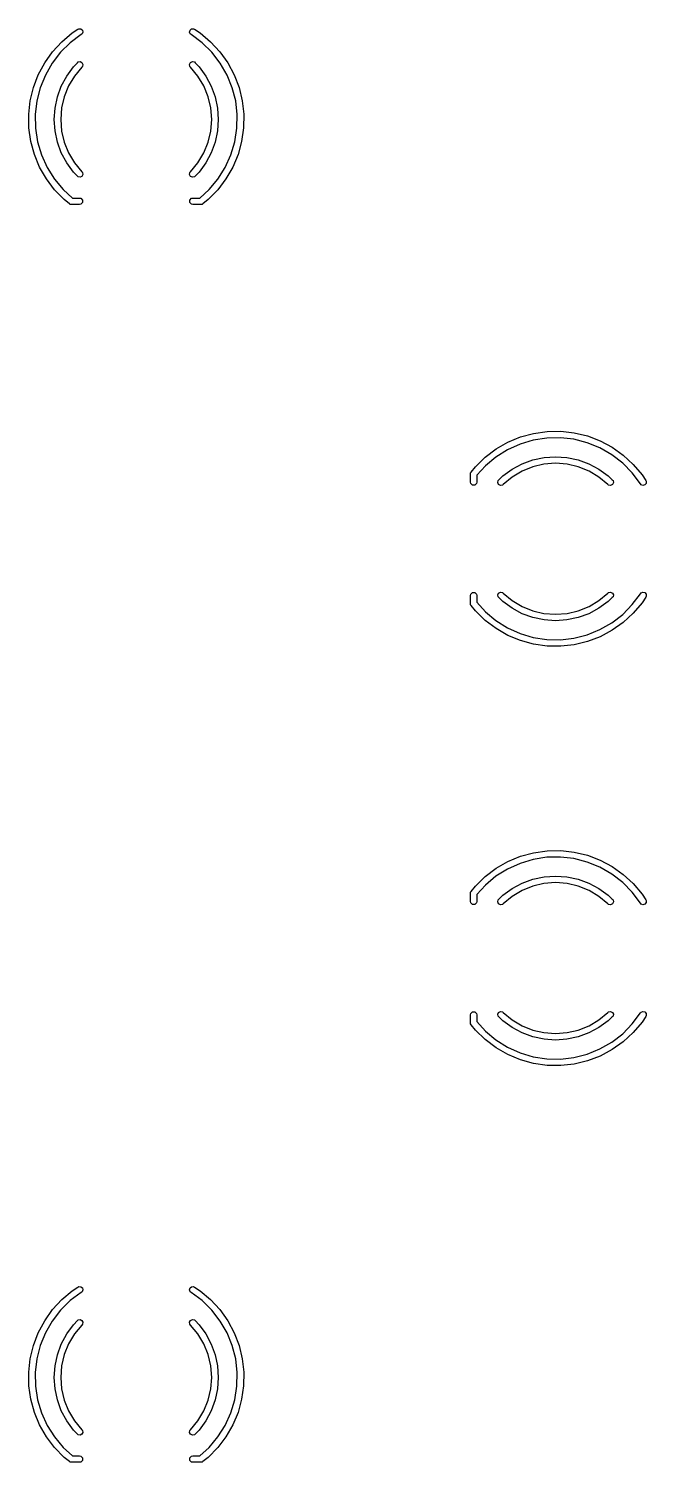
# Model space of a CAD drawing. Extents: x 49 to 204, y -101 to -39.
# Drawn here: x 168.95 to 180.73, y -66.62 to -39.27 of the extents above; entities that cross this region are included whole.
import ezdxf

# ---------------------------------------------------------------- set-up
doc = ezdxf.new("R2010")
doc.units = 0
doc.layers.add('BLACK', color=7, linetype='CONTINUOUS')

msp = doc.modelspace()

# ---------------------------------------------------------------- linework, layer by layer
at = {"layer": 'BLACK', "linetype": 'CONTINUOUS'}
for p, q in [((169.579776, -39.516178), (169.778404, -39.348809)), ((169.952579, -39.379069), (169.743089, -39.535516)), ((169.778404, -39.348809), (169.887454, -39.278279)), ((169.887427, -39.278238), (169.903802, -39.267657)), ((169.887454, -39.278279), (169.887427, -39.278238)), ((169.903802, -39.267657), (169.942734, -39.269787)), ((169.942734, -39.269787), (169.972979, -39.294395)), ((169.968927, -39.368448), (169.952553, -39.379028)), ((169.952553, -39.379028), (169.952579, -39.379069)), ((169.982984, -39.33208), (169.968927, -39.368448)), ((169.972979, -39.294395), (169.982984, -39.33208)), ((172.016996, -39.33208), (172.027001, -39.294395)), ((172.031053, -39.368449), (172.016996, -39.33208)), ((172.027001, -39.294395), (172.057245, -39.269788)), ((172.047428, -39.379028), (172.031053, -39.368449)), ((172.047428, -39.379029), (172.047428, -39.379028)), ((172.256925, -39.535478), (172.047428, -39.379029)), ((172.057245, -39.269788), (172.096178, -39.267657)), ((172.096178, -39.267657), (172.112552, -39.278238)), ((172.112552, -39.278238), (172.221606, -39.348769)), ((172.221606, -39.348769), (172.42024, -39.516141)), ((169.403859, -39.707276), (169.579776, -39.516178)), ((169.743089, -39.535516), (169.556667, -39.718842)), ((172.443353, -39.718808), (172.256925, -39.535478)), ((172.42024, -39.516141), (172.596163, -39.707243)), ((169.130999, -40.148105), (169.253465, -39.919047)), ((169.253465, -39.919047), (169.403859, -39.707276)), ((169.396735, -39.925684), (169.266227, -40.152243)), ((169.556667, -39.718842), (169.396735, -39.925684)), ((169.801205, -39.995936), (169.876821, -39.917499)), ((169.87679, -39.91747), (169.89032, -39.903434)), ((169.876821, -39.917499), (169.87679, -39.91747)), ((169.89032, -39.903434), (169.928711, -39.896627)), ((169.928711, -39.896627), (169.963772, -39.913686)), ((169.963772, -39.913686), (169.982109, -39.948095)), ((172.017871, -39.948096), (172.036208, -39.913686)), ((172.036208, -39.913686), (172.071268, -39.896627)), ((172.071268, -39.896627), (172.10966, -39.903433)), ((172.10966, -39.903433), (172.123189, -39.91747)), ((172.123189, -39.91747), (172.198807, -39.995908)), ((172.603292, -39.925654), (172.443353, -39.718808)), ((172.596163, -39.707243), (172.746562, -39.919019)), ((172.733804, -40.15222), (172.603292, -39.925654)), ((172.746562, -39.919019), (172.869032, -40.148083)), ((169.03842, -40.390787), (169.130999, -40.148105)), ((169.266227, -40.152243), (169.167539, -40.394364)), ((169.57108, -40.364771), (169.673263, -40.172318)), ((169.673263, -40.172318), (169.801205, -39.995936)), ((169.822701, -40.170928), (169.70983, -40.360553)), ((169.96322, -40.000777), (169.822701, -40.170928)), ((169.976719, -39.986712), (169.96319, -40.000748)), ((169.96319, -40.000748), (169.96322, -40.000777)), ((169.982109, -39.948095), (169.976719, -39.986712)), ((172.023261, -39.986712), (172.017871, -39.948096)), ((172.036791, -40.000748), (172.023261, -39.986712)), ((172.03679, -40.000749), (172.036791, -40.000748)), ((172.177315, -40.170904), (172.03679, -40.000749)), ((172.290191, -40.360533), (172.177315, -40.170904)), ((172.198807, -39.995908), (172.326754, -40.172294)), ((172.326754, -40.172294), (172.428941, -40.364753)), ((172.832496, -40.394347), (172.733804, -40.15222)), ((172.869032, -40.148083), (172.961615, -40.390771)), ((168.977207, -40.643212), (169.03842, -40.390787)), ((169.167539, -40.394364), (169.102482, -40.647601)), ((169.49664, -40.56956), (169.57108, -40.364771)), ((169.70983, -40.360553), (169.627259, -40.565196)), ((172.372765, -40.565183), (172.290191, -40.360533)), ((172.428941, -40.364753), (172.503384, -40.569548)), ((172.897555, -40.647592), (172.832496, -40.394347)), ((172.961615, -40.390771), (173.02283, -40.643203)), ((168.94834, -40.901344), (168.977207, -40.643212)), ((169.102482, -40.647601), (169.07225, -40.907308)), ((169.451389, -40.782709), (169.49664, -40.56956)), ((169.627259, -40.565196), (169.576926, -40.780054)), ((172.4231, -40.780047), (172.372765, -40.565183)), ((172.503384, -40.569548), (172.548637, -40.782702)), ((172.927788, -40.907306), (172.897555, -40.647592)), ((173.02283, -40.643203), (173.051698, -40.901342)), ((168.952281, -41.161055), (168.94834, -40.901344)), ((169.07225, -40.907308), (169.077398, -41.168718)), ((169.436205, -41.000077), (169.451389, -40.782709)), ((169.451383, -41.217447), (169.436205, -41.000077)), ((169.576926, -40.780054), (169.560014, -41.000079)), ((169.560014, -41.000079), (169.57692, -41.220105)), ((172.440013, -41.000079), (172.4231, -40.780047)), ((172.423107, -41.220112), (172.440013, -41.000079)), ((172.548637, -40.782702), (172.563822, -41.000077)), ((172.563822, -41.000077), (172.548644, -41.217453)), ((172.92264, -41.168723), (172.927788, -40.907306)), ((173.051698, -40.901342), (173.047757, -41.16106)), ((168.988966, -41.418192), (168.952281, -41.161055)), ((169.077398, -41.168718), (169.117832, -41.427034)), ((169.496628, -41.430596), (169.451383, -41.217447)), ((169.57692, -41.220105), (169.627246, -41.434964)), ((172.372778, -41.434977), (172.423107, -41.220112)), ((172.548644, -41.217453), (172.503397, -41.430609)), ((172.882205, -41.427046), (172.92264, -41.168723)), ((173.047757, -41.16106), (173.011071, -41.418204)), ((169.057808, -41.668644), (168.988966, -41.418192)), ((169.117832, -41.427034), (169.192808, -41.677513)), ((169.571062, -41.635387), (169.496628, -41.430596)), ((169.627246, -41.434964), (169.709812, -41.63961)), ((172.290209, -41.639629), (172.372778, -41.434977)), ((172.503397, -41.430609), (172.42896, -41.635406)), ((172.807225, -41.677533), (172.882205, -41.427046)), ((173.011071, -41.418204), (172.942226, -41.668662)), ((169.157708, -41.908406), (169.057808, -41.668644)), ((169.192808, -41.677513), (169.300953, -41.915561)), ((169.673239, -41.827844), (169.571062, -41.635387)), ((169.801176, -42.00423), (169.673239, -41.827844)), ((169.709812, -41.63961), (169.822677, -41.829238)), ((169.822677, -41.829238), (169.963191, -41.999393)), ((172.036819, -41.999421), (172.177339, -41.829262)), ((172.177339, -41.829262), (172.290209, -41.639629)), ((172.326778, -41.827867), (172.198836, -42.004257)), ((172.42896, -41.635406), (172.326778, -41.827867)), ((172.699077, -41.915586), (172.807225, -41.677533)), ((172.942226, -41.668662), (172.842323, -41.90843)), ((169.287067, -42.133643), (169.157708, -41.908406)), ((169.300953, -41.915561), (169.440279, -42.136807)), ((169.876789, -42.082668), (169.801176, -42.00423)), ((169.876789, -42.082669), (169.876789, -42.082668)), ((169.890318, -42.096706), (169.876789, -42.082669)), ((169.92871, -42.103514), (169.890318, -42.096706)), ((169.963771, -42.086455), (169.92871, -42.103514)), ((169.963191, -41.999393), (169.97672, -42.01343)), ((169.982109, -42.052046), (169.963771, -42.086455)), ((169.97672, -42.01343), (169.982109, -42.052046)), ((172.017871, -42.052046), (172.02326, -42.01343)), ((172.036209, -42.086455), (172.017871, -42.052046)), ((172.02326, -42.01343), (172.03679, -41.999393)), ((172.07127, -42.103513), (172.036209, -42.086455)), ((172.03679, -41.999393), (172.036819, -41.999421)), ((172.109662, -42.096706), (172.07127, -42.103513)), ((172.12319, -42.082669), (172.109662, -42.096706)), ((172.12322, -42.082698), (172.12319, -42.082669)), ((172.198836, -42.004257), (172.12322, -42.082698)), ((172.559745, -42.136838), (172.699077, -41.915586)), ((172.842323, -41.90843), (172.712959, -42.133672)), ((169.443816, -42.340754), (169.287067, -42.133643)), ((169.440279, -42.136807), (169.608231, -42.33719)), ((169.62545, -42.526427), (169.443816, -42.340754)), ((169.608231, -42.33719), (169.787461, -42.50007)), ((172.212595, -42.50007), (172.391787, -42.337226)), ((172.556204, -42.340788), (172.374564, -42.526465)), ((172.391787, -42.337226), (172.559745, -42.136838)), ((172.712959, -42.133672), (172.556204, -42.340788)), ((169.727222, -42.607104), (169.62545, -42.526427)), ((169.727222, -42.607105), (169.727222, -42.607104)), ((169.742504, -42.619209), (169.727222, -42.607105)), ((169.781461, -42.620828), (169.742504, -42.619209)), ((169.782601, -42.62007), (169.781461, -42.620828)), ((169.91999, -42.62007), (169.782601, -42.62007)), ((169.787461, -42.50007), (169.91999, -42.50007)), ((169.91999, -42.50007), (169.942951, -42.504637)), ((169.942951, -42.615503), (169.91999, -42.62007)), ((169.942951, -42.504637), (169.975423, -42.537109)), ((169.975423, -42.583031), (169.942951, -42.615503)), ((169.975423, -42.537109), (169.975423, -42.583031)), ((172.024557, -42.537109), (172.057029, -42.504637)), ((172.024557, -42.583031), (172.024557, -42.537109)), ((172.057029, -42.615503), (172.024557, -42.583031)), ((172.057029, -42.504637), (172.07999, -42.50007)), ((172.07999, -42.62007), (172.057029, -42.615503)), ((172.07999, -42.50007), (172.212595, -42.50007)), ((172.217379, -42.62007), (172.07999, -42.62007)), ((172.218519, -42.620828), (172.217379, -42.62007)), ((172.257475, -42.619209), (172.218519, -42.620828)), ((172.272758, -42.607105), (172.257475, -42.619209)), ((172.272789, -42.607144), (172.272758, -42.607105)), ((172.374564, -42.526465), (172.272789, -42.607144)), ((178.331424, -47.057873), (178.581878, -46.989027)), ((178.581878, -46.989027), (178.839019, -46.952339)), ((178.839019, -46.952339), (179.098734, -46.948395)), ((179.098734, -46.948395), (179.356869, -46.977259)), ((179.356869, -46.977259), (179.609299, -47.038469)), ((179.609299, -47.038469), (179.851985, -47.131046)), ((177.659308, -47.443891), (177.866421, -47.287138)), ((178.084505, -47.301021), (177.863257, -47.440351)), ((177.866421, -47.287138), (178.09166, -47.157776)), ((178.322555, -47.192873), (178.084505, -47.301021)), ((178.09166, -47.157776), (178.331424, -47.057873)), ((178.573038, -47.117893), (178.322555, -47.192873)), ((178.831357, -47.077456), (178.573038, -47.117893)), ((179.092771, -47.072305), (178.831357, -47.077456)), ((179.352482, -47.102534), (179.092771, -47.072305)), ((179.605724, -47.167588), (179.352482, -47.102534)), ((179.84785, -47.266274), (179.605724, -47.167588)), ((180.074415, -47.396781), (179.84785, -47.266274)), ((179.851985, -47.131046), (180.081048, -47.25351)), ((180.081048, -47.25351), (180.292825, -47.403903)), ((177.473634, -47.625529), (177.659308, -47.443891)), ((177.863257, -47.440351), (177.662871, -47.608307)), ((178.172215, -47.673313), (178.364673, -47.571131)), ((178.364673, -47.571131), (178.569466, -47.496692)), ((178.779961, -47.57698), (178.5651, -47.627311)), ((178.569466, -47.496692), (178.782618, -47.451443)), ((178.99999, -47.560071), (178.779961, -47.57698)), ((178.782618, -47.451443), (178.99999, -47.436262)), ((178.99999, -47.436262), (179.217362, -47.451443)), ((179.220019, -47.57698), (178.99999, -47.560071)), ((179.217362, -47.451443), (179.430514, -47.496692)), ((179.43488, -47.627311), (179.220019, -47.57698)), ((179.430514, -47.496692), (179.635307, -47.571131)), ((179.635307, -47.571131), (179.827765, -47.673313)), ((180.281262, -47.556712), (180.074415, -47.396781)), ((180.464594, -47.743134), (180.281262, -47.556712)), ((180.292825, -47.403903), (180.483928, -47.579819)), ((180.483928, -47.579819), (180.651304, -47.778447)), ((177.379232, -47.781541), (177.380851, -47.742584)), ((177.37999, -47.782681), (177.379232, -47.781541)), ((177.37999, -47.92007), (177.37999, -47.782681)), ((177.380851, -47.742584), (177.392955, -47.727302)), ((177.392955, -47.727302), (177.473634, -47.625529)), ((177.662871, -47.608307), (177.49999, -47.787539)), ((177.49999, -47.787539), (177.49999, -47.92007)), ((177.917391, -47.876871), (177.99583, -47.801255)), ((177.99583, -47.801255), (178.172215, -47.673313)), ((178.170823, -47.822751), (178.000668, -47.963271)), ((178.360452, -47.709881), (178.170823, -47.822751)), ((178.5651, -47.627311), (178.360452, -47.709881)), ((179.639528, -47.709881), (179.43488, -47.627311)), ((179.829157, -47.822751), (179.639528, -47.709881)), ((179.827765, -47.673313), (180.00415, -47.801255)), ((179.999312, -47.963271), (179.829157, -47.822751)), ((180.00415, -47.801255), (180.082589, -47.876871)), ((180.621047, -47.952624), (180.464594, -47.743134)), ((180.651304, -47.778447), (180.721836, -47.887497)), ((177.384557, -47.943031), (177.37999, -47.92007)), ((177.417029, -47.975503), (177.384557, -47.943031)), ((177.462951, -47.975503), (177.417029, -47.975503)), ((177.495423, -47.943031), (177.462951, -47.975503)), ((177.49999, -47.92007), (177.495423, -47.943031)), ((177.896547, -47.928791), (177.903354, -47.890399)), ((177.913606, -47.963851), (177.896547, -47.928791)), ((177.903354, -47.890399), (177.917391, -47.87687)), ((177.948015, -47.982189), (177.913606, -47.963851)), ((177.917391, -47.87687), (177.917391, -47.876871)), ((177.986631, -47.976799), (177.948015, -47.982189)), ((178.000667, -47.96327), (177.986631, -47.976799)), ((178.000668, -47.963271), (178.000667, -47.96327)), ((179.999313, -47.96327), (179.999312, -47.963271)), ((180.013349, -47.976799), (179.999313, -47.96327)), ((180.051965, -47.982189), (180.013349, -47.976799)), ((180.086374, -47.963851), (180.051965, -47.982189)), ((180.082589, -47.876871), (180.082589, -47.87687)), ((180.082589, -47.87687), (180.096626, -47.890399)), ((180.103433, -47.928791), (180.086374, -47.963851)), ((180.096626, -47.890399), (180.103433, -47.928791)), ((180.621032, -47.952634), (180.621047, -47.952624)), ((180.631613, -47.969008), (180.621032, -47.952634)), ((180.667982, -47.983064), (180.631613, -47.969008)), ((180.705667, -47.973058), (180.667982, -47.983064)), ((180.730273, -47.942813), (180.705667, -47.973058)), ((180.721836, -47.887497), (180.721822, -47.887506)), ((180.721822, -47.887506), (180.732402, -47.903881)), ((180.732402, -47.903881), (180.730273, -47.942813)), ((177.384557, -50.057109), (177.417029, -50.024637)), ((177.417029, -50.024637), (177.462951, -50.024637)), ((177.462951, -50.024637), (177.495423, -50.057109)), ((177.896547, -50.071349), (177.913606, -50.036289)), ((177.913606, -50.036289), (177.948015, -50.017951)), ((177.948015, -50.017951), (177.986631, -50.023341)), ((177.986631, -50.023341), (178.000667, -50.03687)), ((178.000667, -50.03687), (178.000668, -50.036869)), ((178.000668, -50.036869), (178.170823, -50.177389)), ((179.829157, -50.177389), (179.999312, -50.036869)), ((179.999312, -50.036869), (179.999313, -50.03687)), ((179.999313, -50.03687), (180.013349, -50.023341)), ((180.013349, -50.023341), (180.051965, -50.017951)), ((180.051965, -50.017951), (180.086374, -50.036289)), ((180.086374, -50.036289), (180.103433, -50.071349)), ((180.464583, -50.257001), (180.621031, -50.047507)), ((180.621031, -50.047507), (180.621032, -50.047508)), ((180.621032, -50.047508), (180.631612, -50.031133)), ((180.631612, -50.031133), (180.66798, -50.017076)), ((180.66798, -50.017076), (180.705665, -50.027081)), ((180.705665, -50.027081), (180.730272, -50.057326)), ((177.379232, -50.218597), (177.37999, -50.217457)), ((177.38085, -50.257554), (177.379232, -50.218597)), ((177.37999, -50.08007), (177.384557, -50.057109)), ((177.37999, -50.217457), (177.37999, -50.08007)), ((177.392954, -50.272837), (177.38085, -50.257554)), ((177.392965, -50.272828), (177.392954, -50.272837)), ((177.473641, -50.374604), (177.392965, -50.272828)), ((177.495423, -50.057109), (177.49999, -50.08007)), ((177.49999, -50.08007), (177.49999, -50.21258)), ((177.49999, -50.21258), (177.662878, -50.391829)), ((177.903354, -50.109741), (177.896547, -50.071349)), ((177.917391, -50.12327), (177.903354, -50.109741)), ((177.99583, -50.198885), (177.917391, -50.123269)), ((177.917391, -50.123269), (177.917391, -50.12327)), ((178.172215, -50.326827), (177.99583, -50.198885)), ((178.170823, -50.177389), (178.360452, -50.290259)), ((178.364673, -50.429009), (178.172215, -50.326827)), ((178.360452, -50.290259), (178.5651, -50.372829)), ((179.43488, -50.372829), (179.639528, -50.290259)), ((179.827765, -50.326827), (179.635307, -50.429009)), ((179.639528, -50.290259), (179.829157, -50.177389)), ((180.00415, -50.198885), (179.827765, -50.326827)), ((180.082589, -50.123269), (180.00415, -50.198885)), ((180.096626, -50.109741), (180.082589, -50.12327)), ((180.082589, -50.12327), (180.082589, -50.123269)), ((180.103433, -50.071349), (180.096626, -50.109741)), ((180.281255, -50.443426), (180.464583, -50.257001)), ((180.651292, -50.221684), (180.483921, -50.420315)), ((180.721822, -50.112632), (180.651292, -50.221684)), ((180.732403, -50.096258), (180.721822, -50.112632)), ((180.730272, -50.057326), (180.732403, -50.096258)), ((177.659312, -50.556245), (177.473641, -50.374604)), ((177.866423, -50.713002), (177.659312, -50.556245)), ((177.662878, -50.391829), (177.863261, -50.559789)), ((177.863261, -50.559789), (178.084507, -50.699122)), ((178.569466, -50.503448), (178.364673, -50.429009)), ((178.5651, -50.372829), (178.779961, -50.42316)), ((178.782618, -50.548697), (178.569466, -50.503448)), ((178.779961, -50.42316), (178.99999, -50.440069)), ((178.99999, -50.563878), (178.782618, -50.548697)), ((178.99999, -50.440069), (179.220019, -50.42316)), ((179.217362, -50.548697), (178.99999, -50.563878)), ((179.430514, -50.503448), (179.217362, -50.548697)), ((179.220019, -50.42316), (179.43488, -50.372829)), ((179.635307, -50.429009), (179.430514, -50.503448)), ((179.847847, -50.73387), (180.07441, -50.603361)), ((180.07441, -50.603361), (180.281255, -50.443426)), ((180.29282, -50.596235), (180.081046, -50.746631)), ((180.483921, -50.420315), (180.29282, -50.596235)), ((178.09166, -50.842368), (177.866423, -50.713002)), ((178.084507, -50.699122), (178.322556, -50.807273)), ((178.331423, -50.942273), (178.09166, -50.842368)), ((178.322556, -50.807273), (178.573038, -50.882255)), ((179.352481, -50.897614), (179.605723, -50.832558)), ((179.605723, -50.832558), (179.847847, -50.73387)), ((179.851984, -50.869098), (179.609298, -50.961678)), ((180.081046, -50.746631), (179.851984, -50.869098)), ((178.581877, -51.011121), (178.331423, -50.942273)), ((178.573038, -50.882255), (178.831356, -50.922693)), ((178.839018, -51.04781), (178.581877, -51.011121)), ((178.831356, -50.922693), (179.09277, -50.927844)), ((179.098733, -51.051754), (178.839018, -51.04781)), ((179.09277, -50.927844), (179.352481, -50.897614)), ((179.356869, -51.022889), (179.098733, -51.051754)), ((179.609298, -50.961678), (179.356869, -51.022889)), ((178.581878, -54.989027), (178.839019, -54.952339)), ((178.839019, -54.952339), (179.098734, -54.948395)), ((179.098734, -54.948395), (179.356869, -54.977259)), ((179.356869, -54.977259), (179.609299, -55.038469)), ((177.866421, -55.287138), (178.09166, -55.157776)), ((178.322555, -55.192873), (178.084505, -55.301021)), ((178.09166, -55.157776), (178.331424, -55.057873)), ((178.573038, -55.117893), (178.322555, -55.192873)), ((178.331424, -55.057873), (178.581878, -54.989027)), ((178.831357, -55.077456), (178.573038, -55.117893)), ((179.092771, -55.072305), (178.831357, -55.077456)), ((179.352482, -55.102534), (179.092771, -55.072305)), ((179.605724, -55.167588), (179.352482, -55.102534)), ((179.84785, -55.266274), (179.605724, -55.167588)), ((179.609299, -55.038469), (179.851985, -55.131046)), ((179.851985, -55.131046), (180.081048, -55.25351)), ((177.473634, -55.625529), (177.659308, -55.443891)), ((177.659308, -55.443891), (177.866421, -55.287138)), ((177.863257, -55.440351), (177.662871, -55.608307)), ((178.084505, -55.301021), (177.863257, -55.440351)), ((178.364673, -55.571131), (178.569466, -55.496692)), ((178.569466, -55.496692), (178.782618, -55.451443)), ((178.782618, -55.451443), (178.99999, -55.436262)), ((178.99999, -55.436262), (179.217362, -55.451443)), ((179.217362, -55.451443), (179.430514, -55.496692)), ((179.430514, -55.496692), (179.635307, -55.571131)), ((180.074415, -55.396781), (179.84785, -55.266274)), ((180.281262, -55.556712), (180.074415, -55.396781)), ((180.081048, -55.25351), (180.292825, -55.403903)), ((180.292825, -55.403903), (180.483928, -55.579819)), ((177.379232, -55.781541), (177.380851, -55.742584)), ((177.37999, -55.782681), (177.379232, -55.781541)), ((177.37999, -55.92007), (177.37999, -55.782681)), ((177.380851, -55.742584), (177.392955, -55.727302)), ((177.392955, -55.727302), (177.473634, -55.625529)), ((177.662871, -55.608307), (177.49999, -55.787539)), ((177.49999, -55.787539), (177.49999, -55.92007)), ((177.99583, -55.801255), (178.172215, -55.673313)), ((178.360452, -55.709881), (178.170823, -55.822751)), ((178.172215, -55.673313), (178.364673, -55.571131)), ((178.5651, -55.627311), (178.360452, -55.709881)), ((178.779961, -55.57698), (178.5651, -55.627311)), ((178.99999, -55.560071), (178.779961, -55.57698)), ((179.220019, -55.57698), (178.99999, -55.560071)), ((179.43488, -55.627311), (179.220019, -55.57698)), ((179.639528, -55.709881), (179.43488, -55.627311)), ((179.635307, -55.571131), (179.827765, -55.673313)), ((179.829157, -55.822751), (179.639528, -55.709881)), ((179.827765, -55.673313), (180.00415, -55.801255)), ((180.464594, -55.743134), (180.281262, -55.556712)), ((180.621047, -55.952624), (180.464594, -55.743134)), ((180.483928, -55.579819), (180.651304, -55.778447)), ((180.651304, -55.778447), (180.721836, -55.887497)), ((177.384557, -55.943031), (177.37999, -55.92007)), ((177.417029, -55.975503), (177.384557, -55.943031)), ((177.462951, -55.975503), (177.417029, -55.975503)), ((177.495423, -55.943031), (177.462951, -55.975503)), ((177.49999, -55.92007), (177.495423, -55.943031)), ((177.896547, -55.928791), (177.903354, -55.890399)), ((177.913606, -55.963851), (177.896547, -55.928791)), ((177.903354, -55.890399), (177.917391, -55.87687)), ((177.948015, -55.982189), (177.913606, -55.963851)), ((177.917391, -55.876871), (177.99583, -55.801255)), ((177.917391, -55.87687), (177.917391, -55.876871)), ((177.986631, -55.976799), (177.948015, -55.982189)), ((178.000667, -55.96327), (177.986631, -55.976799)), ((178.000668, -55.963271), (178.000667, -55.96327)), ((178.170823, -55.822751), (178.000668, -55.963271)), ((179.999312, -55.963271), (179.829157, -55.822751)), ((179.999313, -55.96327), (179.999312, -55.963271)), ((180.013349, -55.976799), (179.999313, -55.96327)), ((180.00415, -55.801255), (180.082589, -55.876871)), ((180.051965, -55.982189), (180.013349, -55.976799)), ((180.086374, -55.963851), (180.051965, -55.982189)), ((180.082589, -55.876871), (180.082589, -55.87687)), ((180.082589, -55.87687), (180.096626, -55.890399)), ((180.103433, -55.928791), (180.086374, -55.963851)), ((180.096626, -55.890399), (180.103433, -55.928791)), ((180.621032, -55.952634), (180.621047, -55.952624)), ((180.631613, -55.969008), (180.621032, -55.952634)), ((180.667982, -55.983064), (180.631613, -55.969008)), ((180.705667, -55.973058), (180.667982, -55.983064)), ((180.730273, -55.942813), (180.705667, -55.973058)), ((180.721836, -55.887497), (180.721822, -55.887506)), ((180.721822, -55.887506), (180.732402, -55.903881)), ((180.732402, -55.903881), (180.730273, -55.942813)), ((177.379232, -58.218597), (177.37999, -58.217457)), ((177.38085, -58.257554), (177.379232, -58.218597)), ((177.37999, -58.08007), (177.384557, -58.057109)), ((177.37999, -58.217457), (177.37999, -58.08007)), ((177.392954, -58.272837), (177.38085, -58.257554)), ((177.384557, -58.057109), (177.417029, -58.024637)), ((177.417029, -58.024637), (177.462951, -58.024637)), ((177.462951, -58.024637), (177.495423, -58.057109)), ((177.495423, -58.057109), (177.49999, -58.08007)), ((177.49999, -58.08007), (177.49999, -58.21258)), ((177.49999, -58.21258), (177.662878, -58.391829)), ((177.896547, -58.071349), (177.913606, -58.036289)), ((177.903354, -58.109741), (177.896547, -58.071349)), ((177.917391, -58.12327), (177.903354, -58.109741)), ((177.913606, -58.036289), (177.948015, -58.017951)), ((177.99583, -58.198885), (177.917391, -58.123269)), ((177.917391, -58.123269), (177.917391, -58.12327)), ((177.948015, -58.017951), (177.986631, -58.023341)), ((177.986631, -58.023341), (178.000667, -58.03687)), ((178.172215, -58.326827), (177.99583, -58.198885)), ((178.000667, -58.03687), (178.000668, -58.036869)), ((178.000668, -58.036869), (178.170823, -58.177389)), ((178.170823, -58.177389), (178.360452, -58.290259)), ((179.639528, -58.290259), (179.829157, -58.177389)), ((180.00415, -58.198885), (179.827765, -58.326827)), ((179.829157, -58.177389), (179.999312, -58.036869)), ((179.999312, -58.036869), (179.999313, -58.03687)), ((179.999313, -58.03687), (180.013349, -58.023341)), ((180.082589, -58.123269), (180.00415, -58.198885)), ((180.013349, -58.023341), (180.051965, -58.017951)), ((180.051965, -58.017951), (180.086374, -58.036289)), ((180.096626, -58.109741), (180.082589, -58.12327)), ((180.082589, -58.12327), (180.082589, -58.123269)), ((180.086374, -58.036289), (180.103433, -58.071349)), ((180.103433, -58.071349), (180.096626, -58.109741)), ((180.281255, -58.443426), (180.464583, -58.257001)), ((180.464583, -58.257001), (180.621031, -58.047507)), ((180.651292, -58.221684), (180.483921, -58.420315)), ((180.621031, -58.047507), (180.621032, -58.047508)), ((180.621032, -58.047508), (180.631612, -58.031133)), ((180.631612, -58.031133), (180.66798, -58.017076)), ((180.721822, -58.112632), (180.651292, -58.221684)), ((180.66798, -58.017076), (180.705665, -58.027081)), ((180.705665, -58.027081), (180.730272, -58.057326)), ((180.732403, -58.096258), (180.721822, -58.112632)), ((180.730272, -58.057326), (180.732403, -58.096258)), ((177.392965, -58.272828), (177.392954, -58.272837)), ((177.473641, -58.374604), (177.392965, -58.272828)), ((177.659312, -58.556245), (177.473641, -58.374604)), ((177.662878, -58.391829), (177.863261, -58.559789)), ((178.364673, -58.429009), (178.172215, -58.326827)), ((178.360452, -58.290259), (178.5651, -58.372829)), ((178.569466, -58.503448), (178.364673, -58.429009)), ((178.5651, -58.372829), (178.779961, -58.42316)), ((178.782618, -58.548697), (178.569466, -58.503448)), ((178.779961, -58.42316), (178.99999, -58.440069)), ((178.99999, -58.440069), (179.220019, -58.42316)), ((179.430514, -58.503448), (179.217362, -58.548697)), ((179.220019, -58.42316), (179.43488, -58.372829)), ((179.635307, -58.429009), (179.430514, -58.503448)), ((179.43488, -58.372829), (179.639528, -58.290259)), ((179.827765, -58.326827), (179.635307, -58.429009)), ((180.07441, -58.603361), (180.281255, -58.443426)), ((180.483921, -58.420315), (180.29282, -58.596235)), ((177.866423, -58.713002), (177.659312, -58.556245)), ((177.863261, -58.559789), (178.084507, -58.699122)), ((178.09166, -58.842368), (177.866423, -58.713002)), ((178.084507, -58.699122), (178.322556, -58.807273)), ((178.322556, -58.807273), (178.573038, -58.882255)), ((178.99999, -58.563878), (178.782618, -58.548697)), ((179.217362, -58.548697), (178.99999, -58.563878)), ((179.605723, -58.832558), (179.847847, -58.73387)), ((179.847847, -58.73387), (180.07441, -58.603361)), ((180.081046, -58.746631), (179.851984, -58.869098)), ((180.29282, -58.596235), (180.081046, -58.746631)), ((178.331423, -58.942273), (178.09166, -58.842368)), ((178.581877, -59.011121), (178.331423, -58.942273)), ((178.573038, -58.882255), (178.831356, -58.922693)), ((178.839018, -59.04781), (178.581877, -59.011121)), ((178.831356, -58.922693), (179.09277, -58.927844)), ((179.098733, -59.051754), (178.839018, -59.04781)), ((179.09277, -58.927844), (179.352481, -58.897614)), ((179.356869, -59.022889), (179.098733, -59.051754)), ((179.352481, -58.897614), (179.605723, -58.832558)), ((179.609298, -58.961678), (179.356869, -59.022889)), ((179.851984, -58.869098), (179.609298, -58.961678)), ((169.579776, -63.516178), (169.778404, -63.348809)), ((169.952579, -63.379069), (169.743089, -63.535516)), ((169.778404, -63.348809), (169.887454, -63.278279)), ((169.887427, -63.278238), (169.903802, -63.267657)), ((169.887454, -63.278279), (169.887427, -63.278238)), ((169.903802, -63.267657), (169.942734, -63.269787)), ((169.942734, -63.269787), (169.972979, -63.294395)), ((169.968927, -63.368448), (169.952553, -63.379028)), ((169.952553, -63.379028), (169.952579, -63.379069)), ((169.982984, -63.33208), (169.968927, -63.368448)), ((169.972979, -63.294395), (169.982984, -63.33208)), ((172.016996, -63.33208), (172.027001, -63.294395)), ((172.031053, -63.368449), (172.016996, -63.33208)), ((172.027001, -63.294395), (172.057245, -63.269788)), ((172.047428, -63.379028), (172.031053, -63.368449)), ((172.047428, -63.379029), (172.047428, -63.379028)), ((172.256925, -63.535478), (172.047428, -63.379029)), ((172.057245, -63.269788), (172.096178, -63.267657)), ((172.096178, -63.267657), (172.112552, -63.278238)), ((172.112552, -63.278238), (172.221606, -63.348769)), ((172.221606, -63.348769), (172.42024, -63.516141)), ((169.253465, -63.919047), (169.403859, -63.707276)), ((169.556667, -63.718842), (169.396735, -63.925684)), ((169.403859, -63.707276), (169.579776, -63.516178)), ((169.743089, -63.535516), (169.556667, -63.718842)), ((172.443353, -63.718808), (172.256925, -63.535478)), ((172.42024, -63.516141), (172.596163, -63.707243)), ((172.603292, -63.925654), (172.443353, -63.718808)), ((172.596163, -63.707243), (172.746562, -63.919019)), ((169.130999, -64.148105), (169.253465, -63.919047)), ((169.396735, -63.925684), (169.266227, -64.152243)), ((169.673263, -64.172318), (169.801205, -63.995936)), ((169.801205, -63.995936), (169.876821, -63.917499)), ((169.96322, -64.000777), (169.822701, -64.170928)), ((169.87679, -63.91747), (169.89032, -63.903434)), ((169.876821, -63.917499), (169.87679, -63.91747)), ((169.89032, -63.903434), (169.928711, -63.896627)), ((169.928711, -63.896627), (169.963772, -63.913686)), ((169.976719, -63.986712), (169.96319, -64.000748)), ((169.96319, -64.000748), (169.96322, -64.000777)), ((169.963772, -63.913686), (169.982109, -63.948095)), ((169.982109, -63.948095), (169.976719, -63.986712)), ((172.017871, -63.948096), (172.036208, -63.913686)), ((172.023261, -63.986712), (172.017871, -63.948096)), ((172.036791, -64.000748), (172.023261, -63.986712)), ((172.036208, -63.913686), (172.071268, -63.896627)), ((172.03679, -64.000749), (172.036791, -64.000748)), ((172.177315, -64.170904), (172.03679, -64.000749)), ((172.071268, -63.896627), (172.10966, -63.903433)), ((172.10966, -63.903433), (172.123189, -63.91747)), ((172.123189, -63.91747), (172.198807, -63.995908)), ((172.198807, -63.995908), (172.326754, -64.172294)), ((172.733804, -64.15222), (172.603292, -63.925654)), ((172.746562, -63.919019), (172.869032, -64.148083)), ((169.03842, -64.390787), (169.130999, -64.148105)), ((169.266227, -64.152243), (169.167539, -64.394364)), ((169.57108, -64.364771), (169.673263, -64.172318)), ((169.822701, -64.170928), (169.70983, -64.360553)), ((172.290191, -64.360533), (172.177315, -64.170904)), ((172.326754, -64.172294), (172.428941, -64.364753)), ((172.832496, -64.394347), (172.733804, -64.15222)), ((172.869032, -64.148083), (172.961615, -64.390771)), ((168.977207, -64.643212), (169.03842, -64.390787)), ((169.167539, -64.394364), (169.102482, -64.647601)), ((169.49664, -64.56956), (169.57108, -64.364771)), ((169.70983, -64.360553), (169.627259, -64.565196)), ((172.372765, -64.565183), (172.290191, -64.360533)), ((172.428941, -64.364753), (172.503384, -64.569548)), ((172.897555, -64.647592), (172.832496, -64.394347)), ((172.961615, -64.390771), (173.02283, -64.643203)), ((168.94834, -64.901344), (168.977207, -64.643212)), ((169.102482, -64.647601), (169.07225, -64.907308)), ((169.436205, -65.000077), (169.451389, -64.782709)), ((169.451389, -64.782709), (169.49664, -64.56956)), ((169.576926, -64.780054), (169.560014, -65.000079)), ((169.627259, -64.565196), (169.576926, -64.780054)), ((172.4231, -64.780047), (172.372765, -64.565183)), ((172.440013, -65.000079), (172.4231, -64.780047)), ((172.503384, -64.569548), (172.548637, -64.782702)), ((172.548637, -64.782702), (172.563822, -65.000077)), ((172.927788, -64.907306), (172.897555, -64.647592)), ((173.02283, -64.643203), (173.051698, -64.901342)), ((168.952281, -65.161055), (168.94834, -64.901344)), ((169.07225, -64.907308), (169.077398, -65.168718)), ((169.451383, -65.217447), (169.436205, -65.000077)), ((169.560014, -65.000079), (169.57692, -65.220105)), ((172.423107, -65.220112), (172.440013, -65.000079)), ((172.563822, -65.000077), (172.548644, -65.217453)), ((172.92264, -65.168723), (172.927788, -64.907306)), ((173.051698, -64.901342), (173.047757, -65.16106)), ((168.988966, -65.418192), (168.952281, -65.161055)), ((169.077398, -65.168718), (169.117832, -65.427034)), ((169.496628, -65.430596), (169.451383, -65.217447)), ((169.57692, -65.220105), (169.627246, -65.434964)), ((172.372778, -65.434977), (172.423107, -65.220112)), ((172.548644, -65.217453), (172.503397, -65.430609)), ((172.882205, -65.427046), (172.92264, -65.168723)), ((173.047757, -65.16106), (173.011071, -65.418204)), ((169.057808, -65.668644), (168.988966, -65.418192)), ((169.117832, -65.427034), (169.192808, -65.677513)), ((169.571062, -65.635387), (169.496628, -65.430596)), ((169.673239, -65.827844), (169.571062, -65.635387)), ((169.627246, -65.434964), (169.709812, -65.63961)), ((169.709812, -65.63961), (169.822677, -65.829238)), ((172.177339, -65.829262), (172.290209, -65.639629)), ((172.290209, -65.639629), (172.372778, -65.434977)), ((172.42896, -65.635406), (172.326778, -65.827867)), ((172.503397, -65.430609), (172.42896, -65.635406)), ((172.807225, -65.677533), (172.882205, -65.427046)), ((173.011071, -65.418204), (172.942226, -65.668662)), ((169.157708, -65.908406), (169.057808, -65.668644)), ((169.287067, -66.133643), (169.157708, -65.908406)), ((169.192808, -65.677513), (169.300953, -65.915561)), ((169.300953, -65.915561), (169.440279, -66.136807)), ((169.801176, -66.00423), (169.673239, -65.827844)), ((169.822677, -65.829238), (169.963191, -65.999393)), ((172.036819, -65.999421), (172.177339, -65.829262)), ((172.326778, -65.827867), (172.198836, -66.004257)), ((172.559745, -66.136838), (172.699077, -65.915586)), ((172.699077, -65.915586), (172.807225, -65.677533)), ((172.842323, -65.90843), (172.712959, -66.133672)), ((172.942226, -65.668662), (172.842323, -65.90843)), ((169.443816, -66.340754), (169.287067, -66.133643)), ((169.440279, -66.136807), (169.608231, -66.33719)), ((169.876789, -66.082668), (169.801176, -66.00423)), ((169.876789, -66.082669), (169.876789, -66.082668)), ((169.890318, -66.096706), (169.876789, -66.082669)), ((169.92871, -66.103514), (169.890318, -66.096706)), ((169.963771, -66.086455), (169.92871, -66.103514)), ((169.963191, -65.999393), (169.97672, -66.01343)), ((169.982109, -66.052046), (169.963771, -66.086455)), ((169.97672, -66.01343), (169.982109, -66.052046)), ((172.017871, -66.052046), (172.02326, -66.01343)), ((172.036209, -66.086455), (172.017871, -66.052046)), ((172.02326, -66.01343), (172.03679, -65.999393)), ((172.07127, -66.103513), (172.036209, -66.086455)), ((172.03679, -65.999393), (172.036819, -65.999421)), ((172.109662, -66.096706), (172.07127, -66.103513)), ((172.12319, -66.082669), (172.109662, -66.096706)), ((172.12322, -66.082698), (172.12319, -66.082669)), ((172.198836, -66.004257), (172.12322, -66.082698)), ((172.391787, -66.337226), (172.559745, -66.136838)), ((172.712959, -66.133672), (172.556204, -66.340788)), ((169.62545, -66.526427), (169.443816, -66.340754)), ((169.608231, -66.33719), (169.787461, -66.50007)), ((172.212595, -66.50007), (172.391787, -66.337226)), ((172.556204, -66.340788), (172.374564, -66.526465)), ((169.727222, -66.607104), (169.62545, -66.526427)), ((169.727222, -66.607105), (169.727222, -66.607104)), ((169.742504, -66.619209), (169.727222, -66.607105)), ((169.781461, -66.620828), (169.742504, -66.619209)), ((169.782601, -66.62007), (169.781461, -66.620828)), ((169.91999, -66.62007), (169.782601, -66.62007)), ((169.787461, -66.50007), (169.91999, -66.50007)), ((169.91999, -66.50007), (169.942951, -66.504637)), ((169.942951, -66.615503), (169.91999, -66.62007)), ((169.942951, -66.504637), (169.975423, -66.537109)), ((169.975423, -66.583031), (169.942951, -66.615503)), ((169.975423, -66.537109), (169.975423, -66.583031)), ((172.024557, -66.537109), (172.057029, -66.504637)), ((172.024557, -66.583031), (172.024557, -66.537109)), ((172.057029, -66.615503), (172.024557, -66.583031)), ((172.057029, -66.504637), (172.07999, -66.50007)), ((172.07999, -66.62007), (172.057029, -66.615503)), ((172.07999, -66.50007), (172.212595, -66.50007)), ((172.217379, -66.62007), (172.07999, -66.62007)), ((172.218519, -66.620828), (172.217379, -66.62007)), ((172.257475, -66.619209), (172.218519, -66.620828)), ((172.272758, -66.607105), (172.257475, -66.619209)), ((172.272789, -66.607144), (172.272758, -66.607105)), ((172.374564, -66.526465), (172.272789, -66.607144))]:
    msp.add_line(p, q, dxfattribs=at)

doc.saveas('drawing.dxf')
